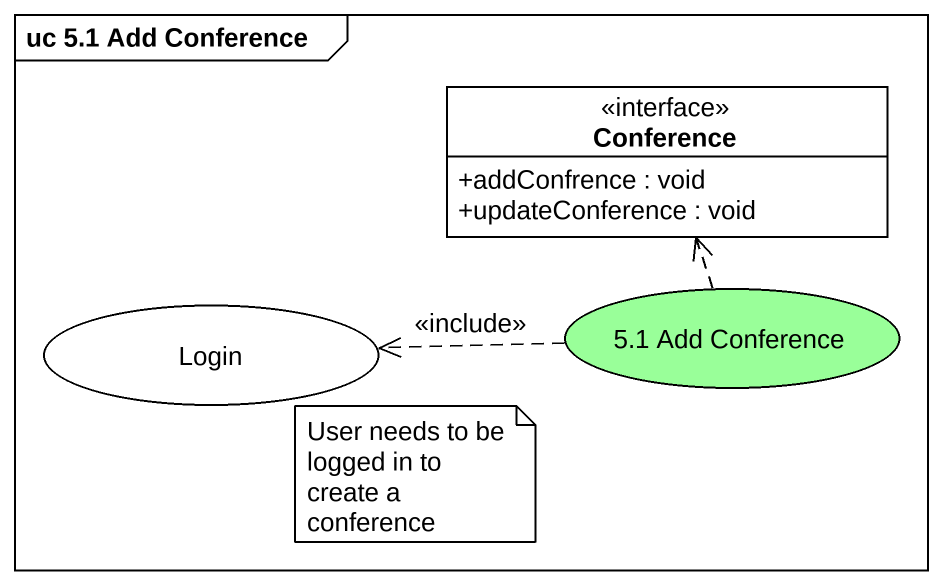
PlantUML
@startuml
mainframe uc 5.1 Add Conference
allowmixing
hide circle
hide empty members
skinparam classAttributeIconSize 0
interface Conference {
  +addConfrence : void
  +updateConference : void
}
usecase Login
usecase "5.1 Add Conference" as u5_1_Add_Conference #99FF99
u5_1_Add_Conference .up.> Conference
u5_1_Add_Conference .left.> Login : <<include>>
note as N1
  User needs to be logged in to create a conference
end note
@enduml
